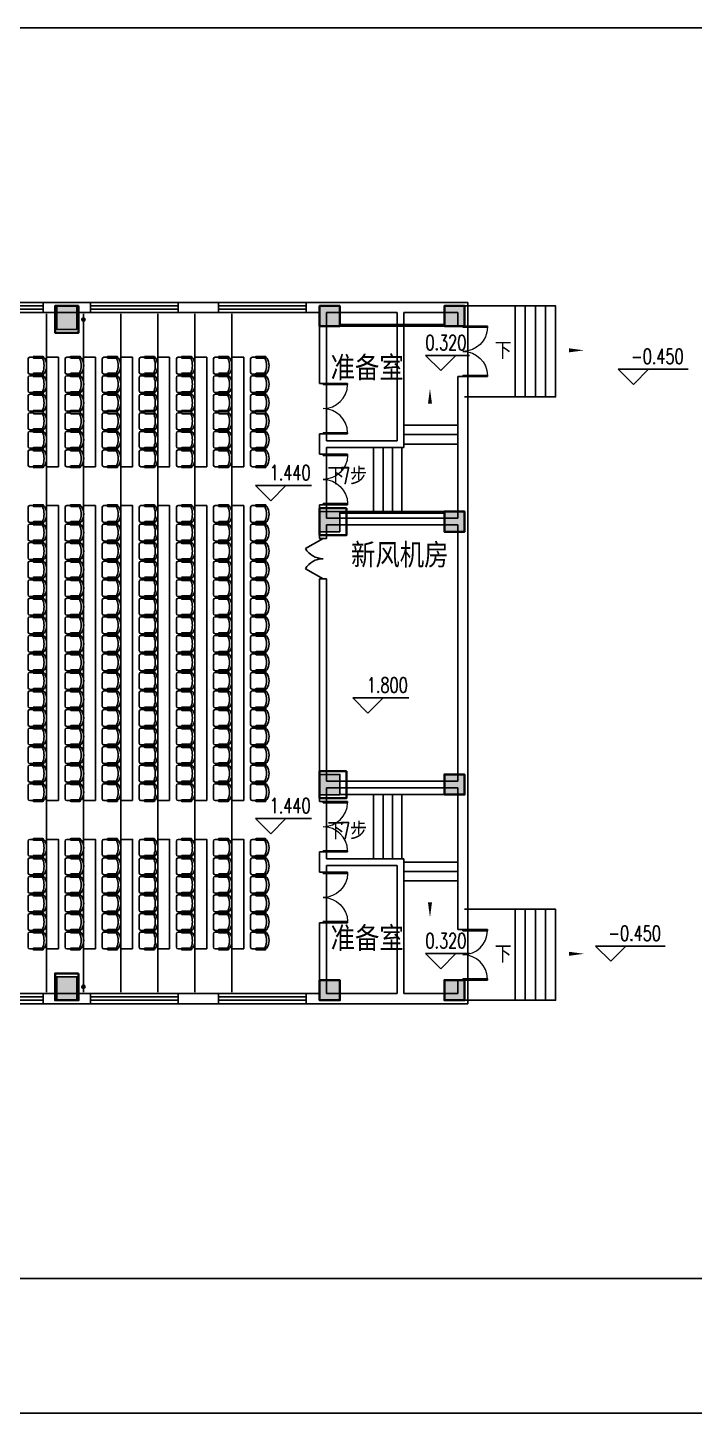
# Model space of a CAD drawing. Extents: x 0 to 302064749, y -59725395 to 1524223.
# Drawn here: x 210347239 to 212324654, y -7073307 to -2963307 of the extents above; entities that cross this region are included whole.
import ezdxf

# ---------------------------------------------------------------- set-up
doc = ezdxf.new("R2010")
doc.units = 0
doc.header["$LTSCALE"] = 1000
for name, color, linetype in [('0-底图', 7, 'Continuous'), ('COLU', 7, 'Continuous'), ('COLU_HATCH', 251, 'Continuous'), ('DIM_ELEV', 3, 'Continuous'), ('DIM_SYMB', 3, 'Continuous'), ('DOOR_FIRE', 4, 'Continuous'), ('PUB_TEXT', 7, 'Continuous'), ('STAIR', 2, 'Continuous'), ('TEXT', 7, 'Continuous'), ('WALL', 2, 'Continuous'), ('WINDOW', 4, 'Continuous'), ('公用-符号', 3, 'Continuous'), ('公用-说明', 7, 'Continuous'), ('家具', 8, 'Continuous'), ('排水', 153, 'Continuous'), ('道路-DX', 4, 'Continuous')]:
    doc.layers.add(name, color=color, linetype=linetype)
doc.layers.add('砼柱', color=2, linetype='Continuous', lineweight=35)
doc.styles.add('_TCH_DIM', font='SIMPLEX', dxfattribs={"width": 0.8, "height": 5, "bigfont": 'HZTXT'})
doc.styles.get("Standard").update_dxf_attribs({"font": 'geniso.shx', "bigfont": 'hztxt.shx'})

# ---------------------------------------------------------------- blocks, each defined once
blk = doc.blocks.new('J1')
at = {"layer": '家具', "linetype": 'Continuous'}
for p, q in [((-216, 151), (-216, -222)), ((-171, 196), (-80, 196)), ((184, 219), (-57, 219)), ((-57, 173), (184, 173)), ((-171, -268), (-80, -268)), ((184, -245), (-57, -245)), ((-57, -290), (184, -290))]:
    blk.add_line(p, q, dxfattribs=at)
for centre, radius, start, end in [((-171, 151), 45.4, 90, 180), ((-57, 196), 22.7, 90, 270), ((184, 196), 22.7, 270, 90), ((213, 155), 25.5, 31.8908, 201.2393), ((-278, -36), 502, 338.7607, 21.2393), ((-94, -36), 387, 328.1092, 31.8908), ((-171, -222), 45.4, 180, 270), ((-57, -268), 22.7, 90, 270), ((184, -268), 22.7, 270, 90), ((213, -227), 25.5, 158.7607, 328.1092)]:
    blk.add_arc(centre, radius, start, end, dxfattribs=at)
blk = doc.blocks.new('ng')
at = {"layer": '排水'}
for p, q in [((345991, 781358), (346091, 781358)), ((346041, 781408), (346041, 781308))]:
    blk.add_line(p, q, dxfattribs=at)
blk.add_circle((346041, 781358), 50, dxfattribs=at)
blk = doc.blocks.new('1111')
at = {"layer": 'COLU_HATCH'}
h = blk.add_hatch(color=256, dxfattribs=at)
h.dxf.hatch_style = 1
h.paths.add_polyline_path([(1121992, 1080991), (1121992, 1081691), (1121392, 1081691), (1121392, 1080991)])
h = blk.add_hatch(color=256, dxfattribs=at)
h.dxf.hatch_style = 1
h.paths.add_polyline_path([(1129792, 1081091), (1129792, 1081691), (1129192, 1081691), (1129192, 1081091)])
h = blk.add_hatch(color=256, dxfattribs=at)
h.dxf.hatch_style = 1
h.paths.add_polyline_path([(1133492, 1081091), (1133492, 1081691), (1132892, 1081691), (1132892, 1081091)])
h = blk.add_hatch(color=256, dxfattribs=at)
h.dxf.hatch_style = 1
h.paths.add_polyline_path([(1129792, 1074991), (1129792, 1075591), (1129192, 1075591), (1129192, 1074991)])
h = blk.add_hatch(color=256, dxfattribs=at)
h.dxf.hatch_style = 1
h.paths.add_polyline_path([(1133492, 1074991), (1133492, 1075591), (1132892, 1075591), (1132892, 1074991)])
h = blk.add_hatch(color=256, dxfattribs=at)
h.dxf.hatch_style = 1
h.paths.add_polyline_path([(1129792, 1067191), (1129792, 1067791), (1129192, 1067791), (1129192, 1067191)])
h = blk.add_hatch(color=256, dxfattribs=at)
h.dxf.hatch_style = 1
h.paths.add_polyline_path([(1133492, 1067191), (1133492, 1067791), (1132892, 1067791), (1132892, 1067191)])
h = blk.add_hatch(color=256, dxfattribs=at)
h.dxf.hatch_style = 1
h.paths.add_polyline_path([(1121992, 1061091), (1121992, 1061791), (1121392, 1061791), (1121392, 1061091)])
h = blk.add_hatch(color=256, dxfattribs=at)
h.dxf.hatch_style = 1
h.paths.add_polyline_path([(1129792, 1061091), (1129792, 1061691), (1129192, 1061691), (1129192, 1061091)])
h = blk.add_hatch(color=256, dxfattribs=at)
h.dxf.hatch_style = 1
h.paths.add_polyline_path([(1133492, 1061091), (1133492, 1061691), (1132892, 1061691), (1132892, 1061091)])
at = {"layer": 'COLU'}
for points in [[(1121992, 1080991), (1121992, 1081691), (1121392, 1081691), (1121392, 1080991)], [(1129792, 1081091), (1129792, 1081691), (1129192, 1081691), (1129192, 1081091)], [(1133492, 1081091), (1133492, 1081691), (1132892, 1081691), (1132892, 1081091)], [(1129792, 1074991), (1129792, 1075591), (1129192, 1075591), (1129192, 1074991)], [(1133492, 1074991), (1133492, 1075591), (1132892, 1075591), (1132892, 1074991)], [(1129792, 1067191), (1129792, 1067791), (1129192, 1067791), (1129192, 1067191)], [(1133492, 1067191), (1133492, 1067791), (1132892, 1067791), (1132892, 1067191)], [(1121992, 1061091), (1121992, 1061791), (1121392, 1061791), (1121392, 1061091)], [(1129792, 1061091), (1129792, 1061691), (1129192, 1061691), (1129192, 1061091)], [(1133492, 1061091), (1133492, 1061691), (1132892, 1061691), (1132892, 1061091)]]:
    blk.add_lwpolyline(points, close=True, dxfattribs=at)
blk = doc.blocks.new('rtyu')
at = {"layer": '砼柱', "lineweight": 35}
for points in [[(2844158, 697340), (2843458, 697340), (2843458, 696540), (2844158, 696540)], [(2844158, 697340), (2843458, 697340), (2843458, 696540), (2844158, 696540)], [(2851908, 697340), (2851308, 697340), (2851308, 696740), (2851908, 696740)], [(2851908, 697340), (2851308, 697340), (2851308, 696740), (2851908, 696740)], [(2855608, 697340), (2855008, 697340), (2855008, 696740), (2855608, 696740)], [(2855608, 697340), (2855008, 697340), (2855008, 696740), (2855608, 696740)], [(2852108, 691340), (2851308, 691340), (2851308, 690540), (2852108, 690540)], [(2852108, 691340), (2851308, 691340), (2851308, 690540), (2852108, 690540)], [(2855608, 691240), (2855008, 691240), (2855008, 690640), (2855608, 690640)], [(2855608, 691240), (2855008, 691240), (2855008, 690640), (2855608, 690640)], [(2852108, 683540), (2851308, 683540), (2851308, 682740), (2852108, 682740)], [(2852108, 683540), (2851308, 683540), (2851308, 682740), (2852108, 682740)], [(2855608, 683440), (2855008, 683440), (2855008, 682840), (2855608, 682840)], [(2855608, 683440), (2855008, 683440), (2855008, 682840), (2855608, 682840)], [(2844158, 677540), (2843458, 677540), (2843458, 676740), (2844158, 676740)], [(2844158, 677540), (2843458, 677540), (2843458, 676740), (2844158, 676740)], [(2851908, 677340), (2851308, 677340), (2851308, 676740), (2851908, 676740)], [(2851908, 677340), (2851308, 677340), (2851308, 676740), (2851908, 676740)], [(2855608, 677340), (2855008, 677340), (2855008, 676740), (2855608, 676740)], [(2855608, 677340), (2855008, 677340), (2855008, 676740), (2855608, 676740)]]:
    blk.add_lwpolyline(points, close=True, dxfattribs=at)
blk = doc.blocks.new('A$C6D717843')
at = {"layer": 'TEXT'}
blk.add_blockref('rtyu', (-2821208, -641940), dxfattribs=at)
blk = doc.blocks.new('$DorLib2D$00000002')
for p, q in [((-0.5, 0), (-0.5, 0.4875)), ((-0.475, 0.4875), (-0.5, 0.4875)), ((-0.475, 0), (-0.475, 0.4875)), ((0.475, 0), (0.475, 0.4875)), ((0.475, 0.4875), (0.5, 0.4875)), ((0.5, 0), (0.5, 0.4875)), ((-0.5, 0), (-0.475, 0)), ((0.5, 0), (0.475, 0))]:
    blk.add_line(p, q)
at = {"lineweight": 13}
for centre, start, end in [((-0.4875, 0), 0, 88.53072), ((0.4875, 0), 91.46928, 180)]:
    blk.add_arc(centre, 0.4875, start, end, dxfattribs=at)
blk = doc.blocks.new('$DorLib2D$00000231')
at = {"color": 0}
for p, q in [((-0.5, 0), (-0.25, 0.433)), ((0.5, 0), (0.25, 0.433))]:
    blk.add_line(p, q, dxfattribs=at)
for centre, start, end in [((-0.5, 0), 0, 60), ((0.5, 0), 120, 180)]:
    blk.add_arc(centre, 0.5, start, end, dxfattribs=at)
blk = doc.blocks.new('$WINLIB2D$00000001')
at = {"color": 0}
for points in [[(-0.5, 0.5), (-0.5, -0.5)], [(-0.5, 0.5), (0.5, 0.5)], [(0.5, -0.5), (0.5, 0.5)], [(0.5, 0.167), (-0.5, 0.167)], [(0.5, -0.167), (-0.5, -0.167)], [(-0.5, -0.5), (0.5, -0.5)]]:
    blk.add_lwpolyline(points, dxfattribs=at)
blk = doc.blocks.new('gfhjghj')
for p, q in [((1094432.7, -7199.9), (1097532.7, -7199.9)), ((1094432.7, -7249.9), (1097532.7, -7249.9)), ((1094432.7, -12749.9), (1097532.7, -12749.9)), ((1094432.7, -12799.9), (1097532.7, -12799.9)), ((1094432.7, -21149.9), (1097532.7, -21149.9))]:
    blk.add_line(p, q)
at = {"layer": 'DIM_ELEV'}
for p, q in [((1097423.7, -8568.9), (1096973.7, -8118.9)), ((1096973.7, -8118.9), (1098275.6, -8118.9)), ((1097423.7, -8568.9), (1097873.7, -8118.9)), ((1103143, -8981.4), (1102693, -8531.4)), ((1102693, -8531.4), (1104761.3, -8531.4)), ((1103143, -8981.4), (1103593, -8531.4)), ((1092384.4, -12429.8), (1091934.4, -11979.8)), ((1091934.4, -11979.8), (1093595.4, -11979.8)), ((1092384.4, -12429.8), (1092834.4, -11979.8)), ((1095265.4, -18731.2), (1094815.4, -18281.2)), ((1094815.4, -18281.2), (1096476.4, -18281.2)), ((1095265.4, -18731.2), (1095715.4, -18281.2)), ((1092384.4, -22307.1), (1091934.4, -21857.1)), ((1091934.4, -21857.1), (1093595.4, -21857.1)), ((1092384.4, -22307.1), (1092834.4, -21857.1)), ((1097423.7, -26314.8), (1096973.7, -25864.8)), ((1096973.7, -25864.8), (1098275.6, -25864.8)), ((1097423.7, -26314.8), (1097873.7, -25864.8)), ((1102469.5, -26090.6), (1102019.5, -25640.6)), ((1102019.5, -25640.6), (1104087.8, -25640.6)), ((1102469.5, -26090.6), (1102919.5, -25640.6))]:
    blk.add_line(p, q, dxfattribs=at)
at = {"layer": 'DIM_SYMB'}
for points in [[(1099465.1, -7969.9, 0, 0, 0), (1101678.1, -7969.9, 0, 120, 0), (1101228.1, -7969.9, 0, 0, 0)], [(1099465.1, -25869.9, 0, 0, 0), (1101678.1, -25869.9, 0, 120, 0), (1101228.1, -25869.9, 0, 0, 0)]]:
    blk.add_lwpolyline(points, format="xyseb", dxfattribs=at)
at = {"layer": 'STAIR'}
for p, q in [((1085732.7, -6889.9), (1085732.7, -27009.9)), ((1086832.7, -6889.9), (1086832.7, -27009.9)), ((1087932.7, -6889.9), (1087932.7, -27009.9)), ((1089032.7, -6889.9), (1089032.7, -27009.9)), ((1090132.7, -6889.9), (1090132.7, -27009.9)), ((1091232.7, -6889.9), (1091232.7, -27009.9)), ((1097932.7, -10189.9), (1096332.7, -10189.9)), ((1097932.7, -10469.9), (1096332.7, -10469.9)), ((1095432.7, -10849.9), (1095432.7, -12749.9)), ((1095712.7, -10849.9), (1095712.7, -12749.9)), ((1095992.7, -10849.9), (1095992.7, -12749.9)), ((1096272.7, -10849.9), (1096272.7, -12749.9)), ((1097932.7, -10749.9), (1096332.7, -10749.9)), ((1095432.7, -23049.9), (1095432.7, -21149.9)), ((1095712.7, -23049.9), (1095712.7, -21149.9)), ((1095992.7, -23049.9), (1095992.7, -21149.9)), ((1096272.7, -23049.9), (1096272.7, -21149.9)), ((1097932.7, -23149.9), (1096332.7, -23149.9)), ((1097932.7, -23429.9), (1096332.7, -23429.9)), ((1097932.7, -23709.9), (1096332.7, -23709.9))]:
    blk.add_line(p, q, dxfattribs=at)
for points in [[(1098132.7, -6649.9), (1099632.7, -6649.9), (1099632.7, -9349.9), (1098132.7, -9349.9)], [(1098132.7, -6649.9), (1099932.7, -6649.9), (1099932.7, -9349.9), (1098132.7, -9349.9)], [(1098132.7, -6649.9), (1100832.7, -6649.9), (1100832.7, -9349.9), (1098132.7, -9349.9)], [(1100232.7, -6649.9), (1100232.7, -9349.9)], [(1100532.7, -6649.9), (1100532.7, -9349.9)], [(1100832.7, -6649.9), (1100832.7, -9349.9)], [(1098132.7, -24549.9), (1099632.7, -24549.9), (1099632.7, -27249.9), (1098132.7, -27249.9)], [(1098132.7, -24549.9), (1099932.7, -24549.9), (1099932.7, -27249.9), (1098132.7, -27249.9)], [(1098132.7, -24549.9), (1100832.7, -24549.9), (1100832.7, -27249.9), (1098132.7, -27249.9)], [(1100232.7, -24549.9), (1100232.7, -27249.9)], [(1100532.7, -24549.9), (1100532.7, -27249.9)], [(1100832.7, -24549.9), (1100832.7, -27249.9)]]:
    blk.add_lwpolyline(points, dxfattribs=at)
at = {"layer": 'WALL'}
for p, q in [((1087032.7, -6549.9), (1085632.7, -6549.9)), ((1085632.7, -6549.9), (1085632.7, -6849.9)), ((1087032.7, -6849.9), (1087032.7, -6549.9)), ((1090832.7, -6549.9), (1089632.7, -6549.9)), ((1089632.7, -6549.9), (1089632.7, -6849.9)), ((1090832.7, -6849.9), (1090832.7, -6549.9)), ((1093932.7, -6549.9), (1093432.7, -6549.9)), ((1093432.7, -6549.9), (1093432.7, -6849.9)), ((1093932.7, -6549.9), (1096232.7, -6549.9)), ((1096232.7, -6549.9), (1098232.7, -6549.9)), ((1098232.7, -7249.9), (1098232.7, -6549.9)), ((1085632.7, -6849.9), (1087032.7, -6849.9)), ((1089632.7, -6849.9), (1090832.7, -6849.9)), ((1093432.7, -6849.9), (1093832.7, -6849.9)), ((1093832.7, -6849.9), (1093832.7, -8949.9)), ((1094032.7, -8949.9), (1094032.7, -6849.9)), ((1094032.7, -6849.9), (1096132.7, -6849.9)), ((1096132.7, -10649.9), (1096132.7, -6849.9)), ((1096332.7, -6849.9), (1097932.7, -6849.9)), ((1096332.7, -10849.9), (1096332.7, -6849.9)), ((1097932.7, -6849.9), (1097932.7, -7249.9)), ((1097932.7, -7249.9), (1098232.7, -7249.9)), ((1093832.7, -8949.9), (1094032.7, -8949.9)), ((1098232.7, -8749.9), (1097932.7, -8749.9)), ((1097932.7, -8749.9), (1097932.7, -12949.9)), ((1098232.7, -13049.9), (1098232.7, -8749.9)), ((1094032.7, -10449.9), (1093832.7, -10449.9)), ((1093832.7, -10449.9), (1093832.7, -10749.9)), ((1094032.7, -10649.9), (1094032.7, -10449.9)), ((1094032.7, -10649.9), (1096132.7, -10649.9)), ((1093832.7, -10749.9), (1093832.7, -11049.9)), ((1093832.7, -11049.9), (1094032.7, -11049.9)), ((1094032.7, -11049.9), (1094032.7, -10849.9)), ((1094032.7, -10849.9), (1096332.7, -10849.9)), ((1094032.7, -12549.9), (1093832.7, -12549.9)), ((1093832.7, -12549.9), (1093832.7, -13049.9)), ((1094032.7, -12949.9), (1094032.7, -12549.9)), ((1093832.7, -13049.9), (1093832.7, -13549.9)), ((1094032.7, -12949.9), (1097932.7, -12949.9)), ((1094032.7, -13149.9), (1097932.7, -13149.9)), ((1094032.7, -13549.9), (1094032.7, -13149.9)), ((1097932.7, -13149.9), (1097932.7, -20749.9)), ((1098232.7, -13049.9), (1098232.7, -20849.9)), ((1093832.7, -13549.9), (1094032.7, -13549.9)), ((1094032.7, -14749.9), (1093832.7, -14749.9)), ((1093832.7, -14749.9), (1093832.7, -20849.9)), ((1094032.7, -20749.9), (1094032.7, -14749.9)), ((1093832.7, -20849.9), (1093832.7, -21349.9)), ((1094032.7, -20749.9), (1097932.7, -20749.9)), ((1094032.7, -20949.9), (1097932.7, -20949.9)), ((1094032.7, -21349.9), (1094032.7, -20949.9)), ((1097932.7, -20949.9), (1097932.7, -25149.9)), ((1098232.7, -25149.9), (1098232.7, -20849.9)), ((1093832.7, -21349.9), (1094032.7, -21349.9)), ((1094032.7, -22849.9), (1093832.7, -22849.9)), ((1093832.7, -22849.9), (1093832.7, -23149.9)), ((1094032.7, -23049.9), (1094032.7, -22849.9)), ((1093832.7, -23149.9), (1093832.7, -23449.9)), ((1094032.7, -23049.9), (1096332.7, -23049.9)), ((1094032.7, -23449.9), (1094032.7, -23249.9)), ((1094032.7, -23249.9), (1096132.7, -23249.9)), ((1096132.7, -23249.9), (1096132.7, -27049.9)), ((1096332.7, -23049.9), (1096332.7, -27049.9)), ((1093832.7, -23449.9), (1094032.7, -23449.9)), ((1094032.7, -24949.9), (1093832.7, -24949.9)), ((1093832.7, -24949.9), (1093832.7, -27049.9)), ((1094032.7, -27049.9), (1094032.7, -24949.9)), ((1097932.7, -25149.9), (1098232.7, -25149.9)), ((1098232.7, -26649.9), (1097932.7, -26649.9)), ((1097932.7, -26649.9), (1097932.7, -27049.9)), ((1098232.7, -27349.9), (1098232.7, -26649.9)), ((1087032.7, -27049.9), (1085632.7, -27049.9)), ((1085632.7, -27049.9), (1085632.7, -27349.9)), ((1087032.7, -27349.9), (1087032.7, -27049.9)), ((1090832.7, -27049.9), (1089632.7, -27049.9)), ((1089632.7, -27049.9), (1089632.7, -27349.9)), ((1090832.7, -27349.9), (1090832.7, -27049.9)), ((1093832.7, -27049.9), (1093432.7, -27049.9)), ((1093432.7, -27049.9), (1093432.7, -27349.9)), ((1096132.7, -27049.9), (1094032.7, -27049.9)), ((1097932.7, -27049.9), (1096332.7, -27049.9)), ((1085632.7, -27349.9), (1087032.7, -27349.9)), ((1089632.7, -27349.9), (1090832.7, -27349.9)), ((1093432.7, -27349.9), (1093932.7, -27349.9)), ((1096232.7, -27349.9), (1093932.7, -27349.9)), ((1098232.7, -27349.9), (1096232.7, -27349.9))]:
    blk.add_line(p, q, dxfattribs=at)
at = {"layer": 'WINDOW'}
for p, q in [((1098232.7, -7249.9), (1098232.7, -8749.9)), ((1094032.7, -8949.9), (1094032.7, -10449.9)), ((1094032.7, -11049.9), (1094032.7, -12549.9)), ((1094032.7, -21349.9), (1094032.7, -22849.9)), ((1094032.7, -23449.9), (1094032.7, -24949.9)), ((1098232.7, -25149.9), (1098232.7, -26649.9))]:
    blk.add_line(p, q, dxfattribs=at)
at = {"layer": '公用-符号'}
for points in [[(1095185, -11686.5, 0, 0, 0), (1097106.2, -11686.5, 0, 0, 0), (1097106.2, -9105.4, 0, 120, 0), (1097106.2, -9555.4, 0, 0, 0)], [(1095185, -22213.4, 0, 0, 0), (1097106.2, -22213.4, 0, 0, 0), (1097106.2, -24794.4, 0, 120, 0), (1097106.2, -24344.4, 0, 0, 0)]]:
    blk.add_lwpolyline(points, format="xyseb", dxfattribs=at)
at = {"layer": '家具'}
for points in [[(1086082.7, -8173.9), (1085732.7, -8173.9), (1085732.7, -11424.4), (1086082.7, -11424.4)], [(1087182.7, -8173.9), (1086832.7, -8173.9), (1086832.7, -11424.4), (1087182.7, -11424.4)], [(1088282.7, -8173.9), (1087932.7, -8173.9), (1087932.7, -11424.4), (1088282.7, -11424.4)], [(1089382.7, -8173.9), (1089032.7, -8173.9), (1089032.7, -11424.4), (1089382.7, -11424.4)], [(1090482.7, -8173.9), (1090132.7, -8173.9), (1090132.7, -11424.4), (1090482.7, -11424.4)], [(1091582.7, -8173.9), (1091232.7, -8173.9), (1091232.7, -11424.4), (1091582.7, -11424.4)], [(1086082.7, -21325.4), (1085732.7, -21325.4), (1085732.7, -12574.5), (1086082.7, -12574.5)], [(1087182.7, -21325.4), (1086832.7, -21325.4), (1086832.7, -12574.5), (1087182.7, -12574.5)], [(1088282.7, -21325.4), (1087932.7, -21325.4), (1087932.7, -12574.5), (1088282.7, -12574.5)], [(1089382.7, -21325.4), (1089032.7, -21325.4), (1089032.7, -12574.5), (1089382.7, -12574.5)], [(1090482.7, -21325.4), (1090132.7, -21325.4), (1090132.7, -12574.5), (1090482.7, -12574.5)], [(1091582.7, -21325.4), (1091232.7, -21325.4), (1091232.7, -12574.5), (1091582.7, -12574.5)], [(1086082.7, -25725.9), (1085732.7, -25725.9), (1085732.7, -22475.5), (1086082.7, -22475.5)], [(1087182.7, -25725.9), (1086832.7, -25725.9), (1086832.7, -22475.5), (1087182.7, -22475.5)], [(1088282.7, -25725.9), (1087932.7, -25725.9), (1087932.7, -22475.5), (1088282.7, -22475.5)], [(1089382.7, -25725.9), (1089032.7, -25725.9), (1089032.7, -22475.5), (1089382.7, -22475.5)], [(1090482.7, -25725.9), (1090132.7, -25725.9), (1090132.7, -22475.5), (1090482.7, -22475.5)], [(1091582.7, -25725.9), (1091232.7, -25725.9), (1091232.7, -22475.5), (1091582.7, -22475.5)]]:
    blk.add_lwpolyline(points, close=True, dxfattribs=at)
at = {"layer": '道路-DX', "ltscale": 5}
for p, q in [((1060432.7, 1600.1), (1129132.7, 1600.1)), ((1060432.7, -35499.9), (1129132.7, -35499.9)), ((1060432.7, -39499.9), (1142132.7, -39499.9))]:
    blk.add_line(p, q, dxfattribs=at)
for name, p in [('A$C6D717843', (1063732.7, -62049.9)), ('1111', (-35359.3, -1088341))]:
    blk.add_blockref(name, p)
at = {"layer": 'DOOR_FIRE', "xscale": 1200, "yscale": 1200, "zscale": 200, "rotation": 90}
blk.add_blockref('$DorLib2D$00000231', (1093932.7, -14149.9), dxfattribs=at)
at = {"layer": 'WINDOW'}
for name, p, xscale, yscale, zscale, rotation in [('$WINLIB2D$00000001', (1084332.7, -6699.9), -2600, 300, 300, 180.0000000200545), ('$WINLIB2D$00000001', (1088332.7, -6699.9), 2600, 300, 300, 180.0000000200545), ('$WINLIB2D$00000001', (1092132.7, -6699.9), 2600, 300, 300, 180.0000000200545), ('$DorLib2D$00000002', (1098082.7, -7999.9), -1500, 1500, 300, 270), ('$DorLib2D$00000002', (1093932.7, -9699.9), 1500, 1500, 200, 270), ('$DorLib2D$00000002', (1093932.7, -11799.9), -1500, 1500, 200, 270), ('$DorLib2D$00000002', (1093932.7, -22099.9), 1500, 1500, 200, 270), ('$DorLib2D$00000002', (1093932.7, -24199.9), -1500, 1500, 200, 270), ('$DorLib2D$00000002', (1098082.7, -25899.9), 1500, 1500, 300, 270), ('$WINLIB2D$00000001', (1084332.7, -27199.9), 2600, 300, 300, 359.9999999799457), ('$WINLIB2D$00000001', (1088332.7, -27199.9), -2600, 300, 300, 359.9999999799457), ('$WINLIB2D$00000001', (1092132.7, -27199.9), -2600, 300, 300, 359.9999999799457)]:
    blk.add_blockref(name, p, dxfattribs=dict(at, xscale=xscale, yscale=yscale, zscale=zscale, rotation=rotation))
at = {"layer": '家具', "extrusion": (0, 0, -1), "xscale": -1.080000000074506, "yscale": 1.080000000074506, "zscale": -1.080000000074506}
for p in [(-1085416.4, -8385.4), (-1086516.4, -8385.4), (-1087616.4, -8385.4), (-1088716.4, -8385.4), (-1089816.4, -8385.4), (-1090916.4, -8385.4), (-1092016.4, -8385.4), (-1085416.4, -8935.4), (-1086516.4, -8935.4), (-1087616.4, -8935.4), (-1088716.4, -8935.4), (-1089816.4, -8935.4), (-1090916.4, -8935.4), (-1092016.4, -8935.4), (-1085416.4, -9485.4), (-1086516.4, -9485.4), (-1087616.4, -9485.4), (-1088716.4, -9485.4), (-1089816.4, -9485.4), (-1090916.4, -9485.4), (-1092016.4, -9485.4), (-1085416.4, -10035.4), (-1086516.4, -10035.4), (-1087616.4, -10035.4), (-1088716.4, -10035.4), (-1089816.4, -10035.4), (-1090916.4, -10035.4), (-1092016.4, -10035.4), (-1085416.4, -10585.4), (-1086516.4, -10585.4), (-1087616.4, -10585.4), (-1088716.4, -10585.4), (-1089816.4, -10585.4), (-1090916.4, -10585.4), (-1092016.4, -10585.4), (-1085416.4, -11135.4), (-1086516.4, -11135.4), (-1087616.4, -11135.4), (-1088716.4, -11135.4), (-1089816.4, -11135.4), (-1090916.4, -11135.4), (-1092016.4, -11135.4), (-1085416.4, -12786.4), (-1086516.4, -12786.4), (-1087616.4, -12786.4), (-1088716.4, -12786.4), (-1089816.4, -12786.4), (-1090916.4, -12786.4), (-1092016.4, -12786.4), (-1085416.4, -13336.4), (-1086516.4, -13336.4), (-1087616.4, -13336.4), (-1088716.4, -13336.4), (-1089816.4, -13336.4), (-1090916.4, -13336.4), (-1092016.4, -13336.4), (-1085416.4, -13886.4), (-1086516.4, -13886.4), (-1087616.4, -13886.4), (-1088716.4, -13886.4), (-1089816.4, -13886.4), (-1090916.4, -13886.4), (-1092016.4, -13886.4), (-1085416.4, -14436.4), (-1086516.4, -14436.4), (-1087616.4, -14436.4), (-1088716.4, -14436.4), (-1089816.4, -14436.4), (-1090916.4, -14436.4), (-1092016.4, -14436.4), (-1085416.4, -14986.4), (-1086516.4, -14986.4), (-1087616.4, -14986.4), (-1088716.4, -14986.4), (-1089816.4, -14986.4), (-1090916.4, -14986.4), (-1092016.4, -14986.4), (-1085416.4, -15536.4), (-1086516.4, -15536.4), (-1087616.4, -15536.4), (-1088716.4, -15536.4), (-1089816.4, -15536.4), (-1090916.4, -15536.4), (-1092016.4, -15536.4), (-1085416.4, -16086.4), (-1086516.4, -16086.4), (-1087616.4, -16086.4), (-1088716.4, -16086.4), (-1089816.4, -16086.4), (-1090916.4, -16086.4), (-1092016.4, -16086.4), (-1085416.4, -16636.4), (-1086516.4, -16636.4), (-1087616.4, -16636.4), (-1088716.4, -16636.4), (-1089816.4, -16636.4), (-1090916.4, -16636.4), (-1092016.4, -16636.4), (-1085416.4, -17186.4), (-1086516.4, -17186.4), (-1087616.4, -17186.4), (-1088716.4, -17186.4), (-1089816.4, -17186.4), (-1090916.4, -17186.4), (-1092016.4, -17186.4), (-1085416.4, -17736.4), (-1086516.4, -17736.4), (-1087616.4, -17736.4), (-1088716.4, -17736.4), (-1089816.4, -17736.4), (-1090916.4, -17736.4), (-1092016.4, -17736.4), (-1085416.4, -18286.4), (-1086516.4, -18286.4), (-1087616.4, -18286.4), (-1088716.4, -18286.4), (-1089816.4, -18286.4), (-1090916.4, -18286.4), (-1092016.4, -18286.4), (-1085416.4, -18836.4), (-1086516.4, -18836.4), (-1087616.4, -18836.4), (-1088716.4, -18836.4), (-1089816.4, -18836.4), (-1090916.4, -18836.4), (-1092016.4, -18836.4), (-1085416.4, -19386.4), (-1086516.4, -19386.4), (-1087616.4, -19386.4), (-1088716.4, -19386.4), (-1089816.4, -19386.4), (-1090916.4, -19386.4), (-1092016.4, -19386.4), (-1085416.4, -19936.4), (-1086516.4, -19936.4), (-1087616.4, -19936.4), (-1088716.4, -19936.4), (-1089816.4, -19936.4), (-1090916.4, -19936.4), (-1092016.4, -19936.4), (-1085416.4, -20486.4), (-1086516.4, -20486.4), (-1087616.4, -20486.4), (-1088716.4, -20486.4), (-1089816.4, -20486.4), (-1090916.4, -20486.4), (-1092016.4, -20486.4), (-1085416.4, -21036.4), (-1086516.4, -21036.4), (-1087616.4, -21036.4), (-1088716.4, -21036.4), (-1089816.4, -21036.4), (-1090916.4, -21036.4), (-1092016.4, -21036.4)]:
    blk.add_blockref('J1', p, dxfattribs=at)
at = {"layer": '家具', "extrusion": (0, 0, -1), "xscale": 1.080000000074506, "yscale": 1.080000000074506, "zscale": -1.080000000074506, "rotation": 180}
for p in [(-1085416.4, -22764.5), (-1086516.4, -22764.5), (-1087616.4, -22764.5), (-1088716.4, -22764.5), (-1089816.4, -22764.5), (-1090916.4, -22764.5), (-1092016.4, -22764.5), (-1085416.4, -23314.5), (-1086516.4, -23314.5), (-1087616.4, -23314.5), (-1088716.4, -23314.5), (-1089816.4, -23314.5), (-1090916.4, -23314.5), (-1092016.4, -23314.5), (-1085416.4, -23864.5), (-1086516.4, -23864.5), (-1087616.4, -23864.5), (-1088716.4, -23864.5), (-1089816.4, -23864.5), (-1090916.4, -23864.5), (-1092016.4, -23864.5), (-1085416.4, -24414.5), (-1086516.4, -24414.5), (-1087616.4, -24414.5), (-1088716.4, -24414.5), (-1089816.4, -24414.5), (-1090916.4, -24414.5), (-1092016.4, -24414.5), (-1085416.4, -24964.5), (-1086516.4, -24964.5), (-1087616.4, -24964.5), (-1088716.4, -24964.5), (-1089816.4, -24964.5), (-1090916.4, -24964.5), (-1092016.4, -24964.5), (-1085416.4, -25514.5), (-1086516.4, -25514.5), (-1087616.4, -25514.5), (-1088716.4, -25514.5), (-1089816.4, -25514.5), (-1090916.4, -25514.5), (-1092016.4, -25514.5)]:
    blk.add_blockref('J1', p, dxfattribs=at)
at = {"layer": '排水'}
for p in [(740784.1, -788417.4), (740784.1, -808204.1)]:
    blk.add_blockref('ng', p, dxfattribs=at)
at = {"layer": 'PUB_TEXT', "style": '_TCH_DIM', "width": 0.705882}
for s, p in [('0.320', (1096970.6, -7961.4)), ('-0.450', (1103066.3, -8373.9)), ('1.440', (1092350.4, -11822.3)), ('1.800', (1095231.4, -18123.7)), ('1.440', (1092350.4, -21699.6)), ('-0.450', (1102392.8, -25483.1)), ('0.320', (1096970.6, -25707.3))]:
    blk.add_text(s, height=446.25, dxfattribs=at).set_placement(p)
at = {"layer": 'PUB_TEXT', "style": '_TCH_DIM'}
for p in [(1099022.8, -8232.4), (1099022.8, -26132.4)]:
    blk.add_text('下', height=506.4, dxfattribs=at).set_placement(p)
at = {"layer": 'PUB_TEXT'}
for s, p in [('准备室', (1094158.1, -8863.9)), ('新风机房', (1094762, -14415.7)), ('准备室', (1094158.1, -25785.9))]:
    blk.add_text(s, height=723.4, dxfattribs=at).set_placement(p)
at = {"layer": '公用-说明'}
for s, height, p in [('下', 506.4, (1094062.2, -11949)), ('7', 525, (1094430.8, -11949)), ('步', 506.4, (1094737, -11949)), ('下', 506.4, (1094062.2, -22475.9)), ('7', 525, (1094430.8, -22475.9)), ('步', 506.4, (1094737, -22475.9))]:
    blk.add_text(s, height=height, dxfattribs=at).set_placement(p)
blk = doc.blocks.new('1#教学楼-电提建筑结构')
at = {"layer": '0-底图'}
blk.add_blockref('gfhjghj', (997396.8, -30782), dxfattribs=at)

msp = doc.modelspace()

# ---------------------------------------------------------------- block references
at = {"xscale": 100, "yscale": 100, "zscale": 100}
msp.add_blockref('1#教学楼-电提建筑结构', (2090275, -45113), dxfattribs=at)

doc.saveas('drawing.dxf')
